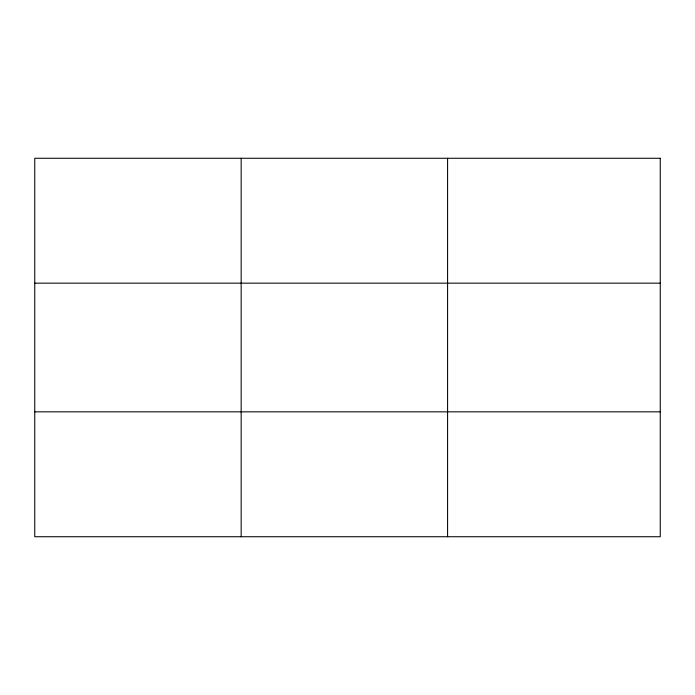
<?xml version="1.0" encoding="UTF-8"?>
<svg xmlns="http://www.w3.org/2000/svg" width="695" height="695" viewBox="0 0 695 695"><rect width="100%" height="100%" fill="white"/><g stroke="black" fill="none" stroke-linecap="round" stroke-linejoin="round"><path stroke-width="1.04" d="M241.165 158.269L241.165 536.731M447.58 158.269L447.58 536.731M34.75 283.16L660.25 283.16M34.75 411.84L660.25 411.84M660.25 158.269L660.25 536.731L34.75 536.731L34.75 158.269L660.25 158.269"/></g></svg>
